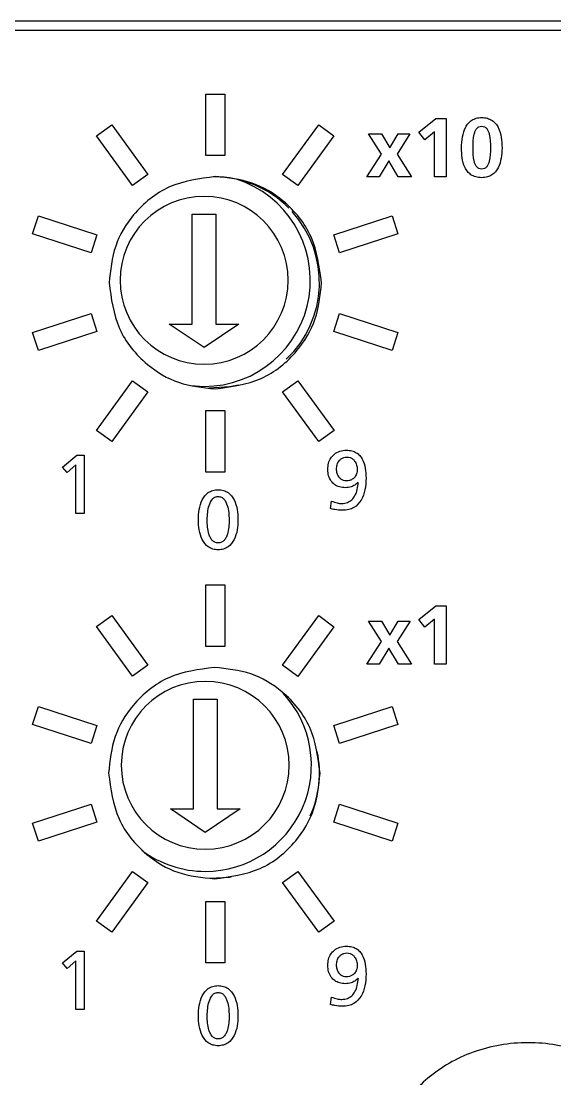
# Model space of a CAD drawing. Header units: inches. Extents: x 268 to 316, y 100 to 273.
# Drawn here: x 292.37 to 303.68, y 232.83 to 255.26 of the extents above; entities that cross this region are included whole.
import ezdxf

# ---------------------------------------------------------------- set-up
doc = ezdxf.new("R2010")
doc.units = ezdxf.units.IN
doc.header["$MEASUREMENT"] = 0

msp = doc.modelspace()

# ---------------------------------------------------------------- linework, layer by layer
at = {"color": 7, "linetype": 'Continuous', "lineweight": 25}
for p, q in [((313.039, 255.261), (271.216, 255.261)), ((312.839, 255.061), (271.44, 255.061)), ((296.283, 253.712), (296.684, 253.712)), ((296.283, 252.41), (296.283, 253.712)), ((296.684, 253.712), (296.684, 252.41)), ((293.967, 252.829), (294.291, 253.064)), ((294.291, 253.064), (295.057, 252.011)), ((297.91, 252.008), (298.675, 253.062)), ((298.675, 253.062), (298.999, 252.826)), ((300.799, 252.905), (301.159, 253.195)), ((301.159, 253.195), (301.378, 253.195)), ((301.378, 253.195), (301.378, 251.962)), ((294.732, 251.776), (293.967, 252.829)), ((298.999, 252.826), (298.234, 251.773)), ((299.727, 252.872), (300.005, 252.872)), ((300.007, 252.439), (299.727, 252.872)), ((300.005, 252.872), (300.184, 252.575)), ((300.184, 252.575), (300.359, 252.872)), ((300.609, 252.872), (300.337, 252.439)), ((300.359, 252.872), (300.609, 252.872)), ((300.922, 252.745), (300.799, 252.905)), ((301.131, 252.914), (300.922, 252.745)), ((301.131, 251.962), (301.131, 252.914)), ((296.684, 252.41), (296.283, 252.41)), ((299.694, 251.962), (300.007, 252.439)), ((300.337, 252.439), (300.644, 251.962)), ((300.159, 252.301), (299.954, 251.962)), ((300.362, 251.962), (300.159, 252.301)), ((295.057, 252.011), (294.732, 251.776)), ((298.234, 251.773), (297.91, 252.008)), ((299.954, 251.962), (299.694, 251.962)), ((300.644, 251.962), (300.362, 251.962)), ((301.378, 251.962), (301.131, 251.962)), ((292.612, 250.753), (292.736, 251.134)), ((292.736, 251.134), (293.974, 250.732)), ((295.996, 251.165), (296.498, 251.165)), ((295.996, 248.838), (295.996, 251.165)), ((296.498, 251.165), (296.498, 248.838)), ((298.993, 250.732), (300.231, 251.134)), ((300.231, 251.134), (300.355, 250.753)), ((293.85, 250.351), (292.612, 250.753)), ((293.974, 250.732), (293.85, 250.351)), ((299.117, 250.351), (298.993, 250.732)), ((300.355, 250.753), (299.117, 250.351)), ((292.612, 248.659), (293.85, 249.061)), ((293.85, 249.061), (293.974, 248.68)), ((298.993, 248.68), (299.117, 249.061)), ((299.117, 249.061), (300.355, 248.659)), ((296.247, 248.337), (295.508, 248.838)), ((295.508, 248.838), (295.996, 248.838)), ((296.985, 248.838), (296.247, 248.337)), ((296.498, 248.838), (296.985, 248.838)), ((292.736, 248.278), (292.612, 248.659)), ((293.974, 248.68), (292.736, 248.278)), ((300.231, 248.278), (298.993, 248.68)), ((300.355, 248.659), (300.231, 248.278)), ((293.967, 246.583), (294.732, 247.636)), ((294.732, 247.636), (295.057, 247.401)), ((297.91, 247.401), (298.235, 247.636)), ((298.235, 247.636), (299, 246.583)), ((295.057, 247.401), (294.291, 246.348)), ((295.957, 247.534), (296.247, 247.515)), ((298.676, 246.348), (297.91, 247.401)), ((296.283, 245.7), (296.283, 247.002)), ((296.283, 247.002), (296.684, 247.002)), ((296.684, 247.002), (296.684, 245.7)), ((294.291, 246.348), (293.967, 246.583)), ((299, 246.583), (298.676, 246.348)), ((293.247, 245.806), (293.549, 246.054)), ((293.549, 246.054), (293.707, 246.054)), ((293.707, 246.054), (293.707, 244.821)), ((293.53, 245.85), (293.341, 245.688)), ((293.53, 244.821), (293.53, 245.85)), ((293.341, 245.688), (293.247, 245.806)), ((296.684, 245.7), (296.283, 245.7)), ((299.512, 245.481), (299.508, 245.48)), ((298.923, 244.927), (298.948, 245.084)), ((293.707, 244.821), (293.53, 244.821)), ((296.283, 242.003), (296.283, 243.305)), ((296.283, 243.305), (296.684, 243.305)), ((296.684, 243.305), (296.684, 242.003)), ((300.8, 242.57), (301.16, 242.859)), ((301.16, 242.859), (301.379, 242.859)), ((301.379, 242.859), (301.379, 241.627)), ((293.967, 242.422), (294.291, 242.657)), ((294.291, 242.657), (295.057, 241.604)), ((297.91, 241.601), (298.675, 242.655)), ((298.675, 242.655), (298.999, 242.419)), ((299.727, 242.536), (300.006, 242.536)), ((300.008, 242.103), (299.727, 242.536)), ((300.006, 242.536), (300.184, 242.239)), ((300.184, 242.239), (300.359, 242.536)), ((300.61, 242.536), (300.338, 242.103)), ((300.359, 242.536), (300.61, 242.536)), ((300.924, 242.409), (300.8, 242.57)), ((301.132, 242.578), (300.924, 242.409)), ((301.132, 241.627), (301.132, 242.578)), ((294.732, 241.369), (293.967, 242.422)), ((298.999, 242.419), (298.234, 241.366)), ((299.696, 241.627), (300.008, 242.103)), ((300.338, 242.103), (300.645, 241.627)), ((296.684, 242.003), (296.283, 242.003)), ((300.16, 241.966), (299.955, 241.627)), ((300.363, 241.627), (300.16, 241.966)), ((295.057, 241.604), (294.732, 241.369)), ((298.234, 241.366), (297.91, 241.601)), ((299.955, 241.627), (299.696, 241.627)), ((300.645, 241.627), (300.363, 241.627)), ((301.379, 241.627), (301.132, 241.627)), ((292.612, 240.346), (292.736, 240.727)), ((292.736, 240.727), (293.974, 240.325)), ((296.02, 240.88), (296.522, 240.88)), ((296.02, 238.554), (296.02, 240.88)), ((296.522, 240.88), (296.522, 238.554)), ((298.993, 240.325), (300.231, 240.727)), ((300.231, 240.727), (300.355, 240.346)), ((293.85, 239.944), (292.612, 240.346)), ((293.974, 240.325), (293.85, 239.944)), ((299.117, 239.944), (298.993, 240.325)), ((300.355, 240.346), (299.117, 239.944)), ((292.612, 238.252), (293.85, 238.654)), ((293.85, 238.654), (293.974, 238.273)), ((298.993, 238.273), (299.117, 238.654)), ((299.117, 238.654), (300.355, 238.252)), ((296.271, 238.053), (295.533, 238.554)), ((295.533, 238.554), (296.02, 238.554)), ((297.01, 238.554), (296.271, 238.053)), ((296.522, 238.554), (297.01, 238.554)), ((292.736, 237.871), (292.612, 238.252)), ((293.974, 238.273), (292.736, 237.871)), ((300.231, 237.871), (298.993, 238.273)), ((300.355, 238.252), (300.231, 237.871)), ((293.967, 236.176), (294.732, 237.229)), ((294.732, 237.229), (295.057, 236.994)), ((297.91, 236.994), (298.235, 237.229)), ((298.235, 237.229), (299, 236.176)), ((295.057, 236.994), (294.291, 235.941)), ((298.676, 235.941), (297.91, 236.994)), ((296.283, 235.293), (296.283, 236.595)), ((296.283, 236.595), (296.684, 236.595)), ((296.684, 236.595), (296.684, 235.293)), ((294.291, 235.941), (293.967, 236.176)), ((299, 236.176), (298.676, 235.941)), ((293.247, 235.289), (293.549, 235.536)), ((293.549, 235.536), (293.707, 235.536)), ((293.707, 235.536), (293.707, 234.304)), ((293.341, 235.171), (293.247, 235.289)), ((293.53, 235.333), (293.341, 235.171)), ((293.53, 234.304), (293.53, 235.333)), ((296.684, 235.293), (296.283, 235.293)), ((299.512, 234.964), (299.508, 234.962)), ((298.923, 234.41), (298.948, 234.567)), ((293.707, 234.304), (293.53, 234.304))]:
    msp.add_line(p, q, dxfattribs=at)
at = {"color": 7, "linetype": 'Continuous', "lineweight": 25, "flags": 128}
for points in [[(296.979, 247.542), (296.784, 247.504), (296.346, 247.481)], [(296.817, 237.109), (296.784, 237.104), (296.366, 237.08)]]:
    msp.add_lwpolyline(points, dxfattribs=at)
at = {"color": 7, "linetype": 'Continuous', "lineweight": 25}
for centre, radius, start, end in [((296.247, 249.765), 2.25, 270, 72.2412), ((296.45, 249.72), 2.241, 44.6781, 90), ((296.247, 249.765), 1.78, 90, 270), ((296.247, 249.765), 1.78, 270, 90), ((296.45, 249.72), 2.241, 313.3307, 42.1673), ((296.271, 239.481), 1.78, 90, 270), ((296.271, 239.481), 1.78, 270, 90), ((296.271, 239.481), 2.25, 270, 42.7742), ((296.45, 239.32), 2.241, 336.0145, 11.7441), ((296.271, 239.481), 2.25, 233.2734, 270)]:
    msp.add_arc(centre, radius, start, end, dxfattribs=at)
for points, knots in [([(301.702, 252.575), (301.705, 252.652), (301.712, 252.802), (301.766, 252.98), (301.844, 253.097), (301.92, 253.164), (302.018, 253.208), (302.132, 253.22), (302.248, 253.207), (302.35, 253.162), (302.428, 253.091), (302.543, 252.909), (302.552, 252.724), (302.56, 252.575)], [0, 0, 0, 0, 0.133473, 0.258633, 0.316815, 0.373607, 0.432609, 0.498994, 0.569949, 0.631607, 0.689928, 0.748991, 1, 1, 1, 1]), ([(301.949, 252.575), (301.949, 252.672), (301.949, 252.793), (301.99, 252.928), (302.021, 252.984), (302.069, 253.024), (302.13, 253.036), (302.191, 253.024), (302.239, 252.984), (302.271, 252.928), (302.313, 252.793), (302.313, 252.672), (302.313, 252.575)], [0, 0, 0, 0, 0.267436, 0.331868, 0.389677, 0.442704, 0.498964, 0.556244, 0.609885, 0.667984, 0.732533, 1, 1, 1, 1]), ([(302.56, 252.575), (302.552, 252.427), (302.542, 252.244), (302.426, 252.064), (302.349, 251.994), (302.247, 251.95), (302.127, 251.937), (302.006, 251.95), (301.901, 251.998), (301.823, 252.071), (301.715, 252.252), (301.708, 252.431), (301.702, 252.575)], [0, 0, 0, 0, 0.250407, 0.309201, 0.367339, 0.428853, 0.499549, 0.574001, 0.637601, 0.697026, 0.7567, 1, 1, 1, 1]), ([(302.313, 252.575), (302.313, 252.479), (302.313, 252.36), (302.272, 252.227), (302.24, 252.172), (302.191, 252.133), (302.13, 252.121), (302.068, 252.133), (302.02, 252.172), (301.989, 252.228), (301.949, 252.361), (301.949, 252.479), (301.949, 252.575)], [0, 0, 0, 0, 0.265862, 0.330283, 0.38848, 0.442649, 0.501059, 0.558424, 0.611964, 0.669865, 0.734167, 1, 1, 1, 1]), ([(296.483, 251.964), (296.148, 251.921), (295.489, 251.835), (294.757, 251.234), (294.314, 250.5), (294.261, 249.979), (294.234, 249.714)], [0, 0, 0, 0, 0.283671, 0.557892, 0.775015, 1, 1, 1, 1]), ([(298.734, 249.714), (298.69, 250.049), (298.605, 250.708), (298.004, 251.441), (297.27, 251.884), (296.749, 251.937), (296.483, 251.964)], [0, 0, 0, 0, 0.28368, 0.557878, 0.774994, 1, 1, 1, 1]), ([(294.234, 249.714), (294.277, 249.379), (294.362, 248.719), (294.963, 247.987), (295.698, 247.544), (296.218, 247.491), (296.483, 247.464)], [0, 0, 0, 0, 0.283723, 0.557951, 0.775058, 1, 1, 1, 1]), ([(296.483, 247.464), (296.819, 247.507), (297.478, 247.593), (298.21, 248.194), (298.654, 248.928), (298.707, 249.449), (298.734, 249.714)], [0, 0, 0, 0, 0.283738, 0.557948, 0.775042, 1, 1, 1, 1]), ([(298.867, 245.755), (298.87, 245.799), (298.875, 245.884), (298.926, 245.996), (299.008, 246.088), (299.124, 246.151), (299.215, 246.159), (299.262, 246.163)], [0, 0, 0, 0, 0.208537, 0.395171, 0.571252, 0.778909, 1, 1, 1, 1]), ([(299.262, 246.163), (299.302, 246.16), (299.375, 246.156), (299.473, 246.115), (299.548, 246.053), (299.622, 245.944), (299.671, 245.779), (299.675, 245.642), (299.678, 245.571)], [0, 0, 0, 0, 0.143582, 0.267295, 0.382439, 0.497657, 0.741861, 1, 1, 1, 1]), ([(299.261, 245.511), (299.239, 245.513), (299.198, 245.517), (299.143, 245.547), (299.096, 245.598), (299.063, 245.67), (299.05, 245.762), (299.062, 245.855), (299.098, 245.932), (299.149, 245.983), (299.207, 246.013), (299.25, 246.016), (299.273, 246.018)], [0, 0, 0, 0, 0.087697, 0.167759, 0.246404, 0.366118, 0.485311, 0.617294, 0.742561, 0.823757, 0.907282, 1, 1, 1, 1]), ([(299.273, 246.018), (299.296, 246.016), (299.339, 246.012), (299.396, 245.979), (299.445, 245.926), (299.481, 245.85), (299.495, 245.756), (299.481, 245.663), (299.441, 245.588), (299.387, 245.542), (299.328, 245.516), (299.284, 245.513), (299.261, 245.511)], [0, 0, 0, 0, 0.089352, 0.171905, 0.253573, 0.377324, 0.49794, 0.628016, 0.747929, 0.826653, 0.908938, 1, 1, 1, 1]), ([(299.238, 245.367), (299.197, 245.369), (299.119, 245.375), (299.014, 245.425), (298.932, 245.506), (298.876, 245.62), (298.87, 245.709), (298.867, 245.755)], [0, 0, 0, 0, 0.204589, 0.386765, 0.560785, 0.771231, 1, 1, 1, 1]), ([(299.167, 245.033), (299.207, 245.036), (299.283, 245.044), (299.381, 245.108), (299.454, 245.205), (299.501, 245.333), (299.508, 245.431), (299.512, 245.481)], [0, 0, 0, 0, 0.187419, 0.359914, 0.536017, 0.759275, 1, 1, 1, 1]), ([(299.678, 245.571), (299.674, 245.488), (299.667, 245.328), (299.591, 245.101), (299.456, 244.955), (299.307, 244.896), (299.223, 244.891), (299.178, 244.888)], [0, 0, 0, 0, 0.2605886, 0.5053569, 0.7353706, 0.8589484, 1, 1, 1, 1]), ([(299.508, 245.48), (299.486, 245.459), (299.442, 245.421), (299.351, 245.376), (299.281, 245.37), (299.238, 245.367)], [0, 0, 0, 0, 0.302596, 0.575167, 1, 1, 1, 1]), ([(296.544, 244.05), (296.505, 244.053), (296.431, 244.058), (296.302, 244.122), (296.149, 244.327), (296.11, 244.688), (296.149, 245.048), (296.302, 245.253), (296.431, 245.317), (296.505, 245.322), (296.544, 245.325)], [0, 0, 0, 0, 0.068748, 0.129745, 0.248304, 0.499989, 0.751689, 0.870254, 0.931252, 1, 1, 1, 1]), ([(296.544, 244.195), (296.52, 244.198), (296.472, 244.203), (296.415, 244.249), (296.375, 244.311), (296.321, 244.455), (296.306, 244.688), (296.326, 244.944), (296.398, 245.109), (296.474, 245.172), (296.521, 245.177), (296.544, 245.18)], [0, 0, 0, 0, 0.060592, 0.117686, 0.178526, 0.244641, 0.501522, 0.759292, 0.885324, 0.941523, 1, 1, 1, 1]), ([(296.544, 245.325), (296.583, 245.322), (296.657, 245.317), (296.787, 245.253), (296.94, 245.048), (296.979, 244.688), (296.94, 244.327), (296.787, 244.122), (296.657, 244.058), (296.583, 244.053), (296.544, 244.05)], [0, 0, 0, 0, 0.068836, 0.129885, 0.248453, 0.500011, 0.751554, 0.870116, 0.931164, 1, 1, 1, 1]), ([(296.544, 245.18), (296.568, 245.177), (296.614, 245.172), (296.691, 245.109), (296.763, 244.944), (296.783, 244.688), (296.768, 244.455), (296.714, 244.311), (296.674, 244.249), (296.616, 244.203), (296.569, 244.198), (296.544, 244.195)], [0, 0, 0, 0, 0.058606, 0.11487, 0.240886, 0.498472, 0.755168, 0.821258, 0.882108, 0.939271, 1, 1, 1, 1]), ([(299.178, 244.888), (299.124, 244.891), (299.038, 244.894), (298.955, 244.918), (298.923, 244.927)], [0, 0, 0, 0, 0.619928, 1, 1, 1, 1]), ([(298.948, 245.084), (298.987, 245.068), (299.057, 245.038), (299.133, 245.034), (299.167, 245.033)], [0, 0, 0, 0, 0.548243, 1, 1, 1, 1]), ([(296.463, 241.556), (296.13, 241.512), (295.473, 241.427), (294.745, 240.829), (294.303, 240.098), (294.25, 239.579), (294.223, 239.315)], [0, 0, 0, 0, 0.283629, 0.557854, 0.774995, 1, 1, 1, 1]), ([(298.704, 239.315), (298.661, 239.649), (298.576, 240.305), (297.978, 241.034), (297.246, 241.476), (296.728, 241.529), (296.463, 241.556)], [0, 0, 0, 0, 0.283683, 0.557855, 0.774959, 1, 1, 1, 1]), ([(294.223, 239.315), (294.267, 238.981), (294.352, 238.324), (294.95, 237.595), (295.681, 237.154), (296.2, 237.101), (296.463, 237.074)], [0, 0, 0, 0, 0.283814, 0.558045, 0.775118, 1, 1, 1, 1]), ([(296.463, 237.074), (296.797, 237.117), (297.454, 237.202), (298.183, 237.8), (298.625, 238.532), (298.677, 239.051), (298.704, 239.315)], [0, 0, 0, 0, 0.283743, 0.557895, 0.774978, 1, 1, 1, 1]), ([(298.867, 235.238), (298.87, 235.282), (298.875, 235.366), (298.926, 235.479), (299.008, 235.57), (299.124, 235.634), (299.215, 235.642), (299.262, 235.646)], [0, 0, 0, 0, 0.208534, 0.395166, 0.571248, 0.778907, 1, 1, 1, 1]), ([(299.262, 235.646), (299.302, 235.643), (299.375, 235.639), (299.473, 235.598), (299.548, 235.535), (299.622, 235.427), (299.671, 235.262), (299.675, 235.125), (299.678, 235.054)], [0, 0, 0, 0, 0.143581, 0.267293, 0.382435, 0.497653, 0.741858, 1, 1, 1, 1]), ([(299.261, 234.994), (299.239, 234.996), (299.198, 235), (299.143, 235.03), (299.096, 235.081), (299.063, 235.153), (299.05, 235.244), (299.062, 235.337), (299.098, 235.415), (299.149, 235.466), (299.207, 235.496), (299.25, 235.499), (299.273, 235.501)], [0, 0, 0, 0, 0.087697, 0.167759, 0.246404, 0.366118, 0.485311, 0.617294, 0.742561, 0.823757, 0.907282, 1, 1, 1, 1]), ([(299.273, 235.501), (299.296, 235.499), (299.339, 235.495), (299.396, 235.462), (299.445, 235.408), (299.481, 235.333), (299.495, 235.239), (299.481, 235.145), (299.441, 235.071), (299.387, 235.025), (299.328, 234.999), (299.284, 234.996), (299.261, 234.994)], [0, 0, 0, 0, 0.089352, 0.171905, 0.253573, 0.377324, 0.49794, 0.628016, 0.747929, 0.826653, 0.908938, 1, 1, 1, 1]), ([(299.238, 234.849), (299.197, 234.852), (299.119, 234.858), (299.014, 234.908), (298.932, 234.989), (298.876, 235.103), (298.87, 235.192), (298.867, 235.238)], [0, 0, 0, 0, 0.204585, 0.386758, 0.560775, 0.771222, 1, 1, 1, 1]), ([(299.678, 235.054), (299.674, 234.971), (299.667, 234.81), (299.591, 234.584), (299.456, 234.438), (299.307, 234.379), (299.223, 234.374), (299.178, 234.371)], [0, 0, 0, 0, 0.2605853, 0.5053544, 0.7353698, 0.8589481, 1, 1, 1, 1]), ([(299.167, 234.516), (299.207, 234.519), (299.283, 234.526), (299.381, 234.591), (299.454, 234.688), (299.501, 234.816), (299.508, 234.913), (299.512, 234.964)], [0, 0, 0, 0, 0.1874194, 0.3599139, 0.5360166, 0.7592747, 1, 1, 1, 1]), ([(299.508, 234.962), (299.486, 234.942), (299.442, 234.904), (299.351, 234.858), (299.281, 234.853), (299.238, 234.849)], [0, 0, 0, 0, 0.302596, 0.575167, 1, 1, 1, 1]), ([(296.544, 233.533), (296.505, 233.536), (296.431, 233.541), (296.302, 233.605), (296.149, 233.81), (296.11, 234.17), (296.149, 234.531), (296.302, 234.736), (296.431, 234.8), (296.505, 234.805), (296.544, 234.808)], [0, 0, 0, 0, 0.068748, 0.129744, 0.248303, 0.499992, 0.75169, 0.870255, 0.931252, 1, 1, 1, 1]), ([(296.544, 233.678), (296.52, 233.68), (296.472, 233.686), (296.415, 233.732), (296.375, 233.794), (296.321, 233.938), (296.306, 234.171), (296.326, 234.427), (296.398, 234.591), (296.474, 234.655), (296.521, 234.66), (296.544, 234.663)], [0, 0, 0, 0, 0.0605921, 0.1176856, 0.1785261, 0.2446407, 0.5015225, 0.75929, 0.8853239, 0.9415227, 1, 1, 1, 1]), ([(296.544, 234.808), (296.583, 234.805), (296.657, 234.8), (296.787, 234.736), (296.94, 234.531), (296.979, 234.17), (296.94, 233.81), (296.787, 233.605), (296.657, 233.541), (296.583, 233.536), (296.544, 233.533)], [0, 0, 0, 0, 0.068835, 0.129884, 0.248452, 0.500008, 0.751555, 0.870117, 0.931165, 1, 1, 1, 1]), ([(296.544, 234.663), (296.568, 234.66), (296.614, 234.655), (296.691, 234.592), (296.763, 234.427), (296.783, 234.171), (296.768, 233.937), (296.714, 233.794), (296.674, 233.732), (296.616, 233.686), (296.569, 233.68), (296.544, 233.678)], [0, 0, 0, 0, 0.058606, 0.114871, 0.240888, 0.498472, 0.755168, 0.821258, 0.882108, 0.939271, 1, 1, 1, 1]), ([(299.178, 234.371), (299.124, 234.373), (299.038, 234.377), (298.955, 234.401), (298.923, 234.41)], [0, 0, 0, 0, 0.619927, 1, 1, 1, 1]), ([(298.948, 234.567), (298.987, 234.551), (299.057, 234.521), (299.133, 234.517), (299.167, 234.516)], [0, 0, 0, 0, 0.548243, 1, 1, 1, 1]), ([(306.117, 231.031), (306.069, 231.376), (305.972, 232.07), (305.258, 232.912), (304.28, 233.469), (303.114, 233.664), (301.948, 233.469), (300.97, 232.912), (300.256, 232.07), (300.159, 231.376), (300.11, 231.031)], [0, 0, 0, 0, 0.117891, 0.237234, 0.363768, 0.5, 0.636232, 0.762766, 0.882109, 1, 1, 1, 1])]:
    msp.add_open_spline(points, degree=3, knots=knots, dxfattribs=at)

doc.saveas('drawing.dxf')
